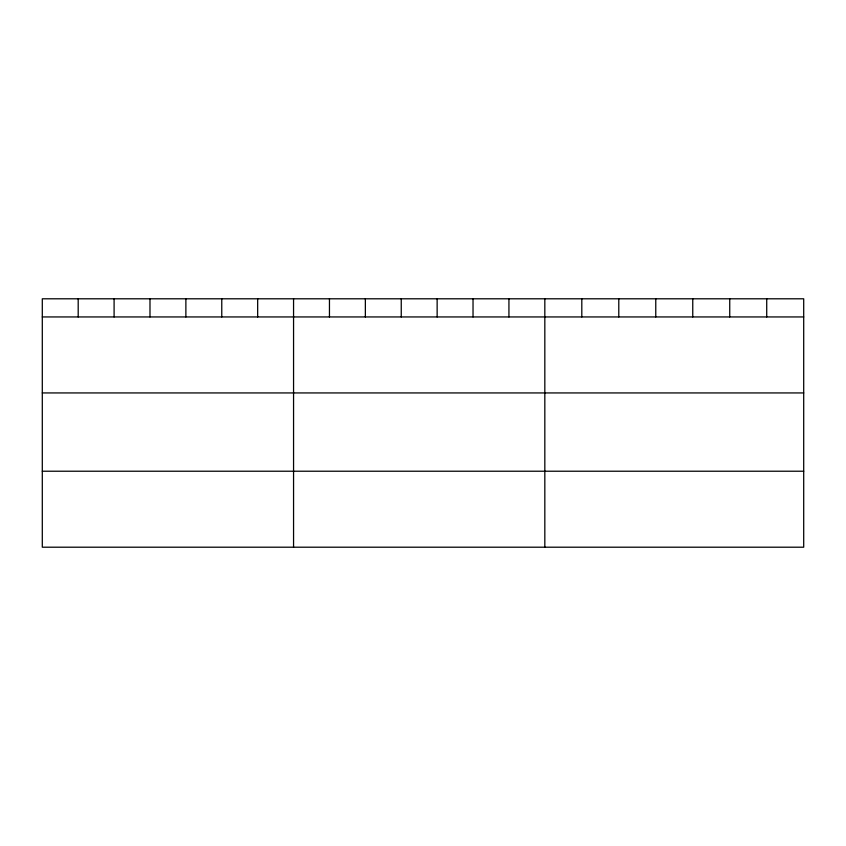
<?xml version="1.0" encoding="UTF-8"?>
<svg xmlns="http://www.w3.org/2000/svg" width="846" height="846" viewBox="0 0 846 846"><rect width="100%" height="100%" fill="white"/><g stroke="black" fill="none" stroke-linecap="round" stroke-linejoin="round"><path stroke-width="1.27" d="M803.7 316.943L803.7 547.203L42.3 547.203L42.3 298.797L803.7 298.797L803.7 316.943L42.3 316.943M42.3 392.935L803.7 392.935M42.3 471.222L803.7 471.222M766.719 298.797L766.719 316.943M729.738 298.797L729.738 316.943M692.758 298.797L692.758 316.943M655.766 298.797L655.766 316.943M618.786 298.797L618.786 316.943M581.805 298.797L581.805 316.943M544.824 298.797L544.824 547.203M508.932 298.797L508.932 316.943M473.03 298.797L473.03 316.943M437.139 298.797L437.139 316.943M401.247 298.797L401.247 316.943M365.356 298.797L365.356 316.943M329.454 298.797L329.454 316.943M293.562 298.797L293.562 547.203M257.67 298.797L257.67 316.943M221.768 298.797L221.768 316.943M185.877 298.797L185.877 316.943M149.985 298.797L149.985 316.943M114.094 298.797L114.094 316.943M78.192 298.797L78.192 316.943"/></g></svg>
